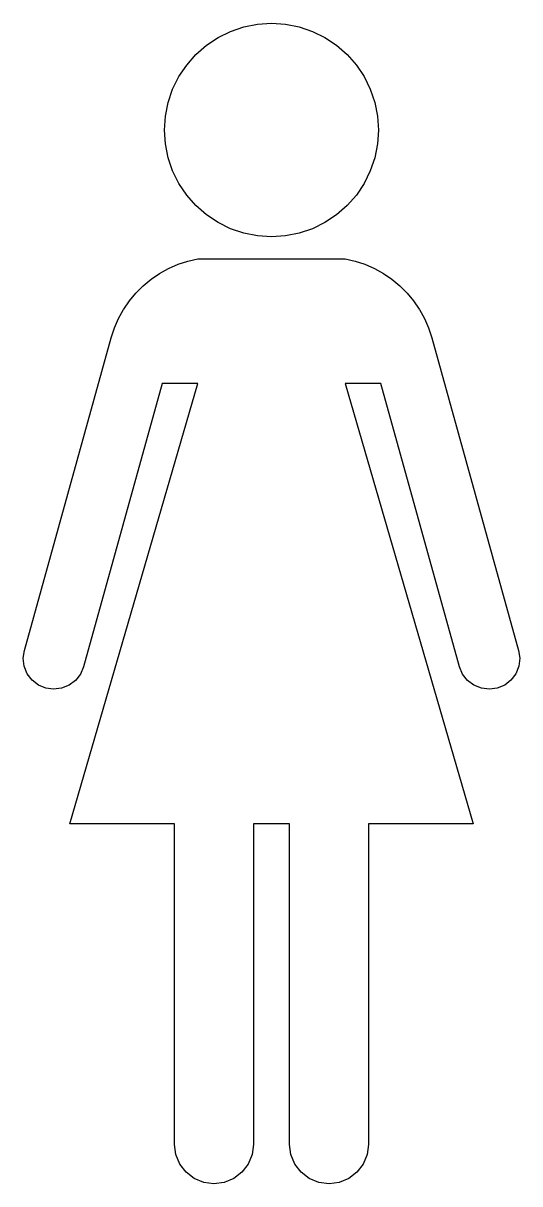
# Model space of a CAD drawing. Header units: metres. Extents: x 0 to 63, y 0 to 148.
import ezdxf

# ---------------------------------------------------------------- set-up
doc = ezdxf.new("R2010")
doc.units = ezdxf.units.M

msp = doc.modelspace()

# ---------------------------------------------------------------- linework, layer by layer
at = {"layer": 'Layer0'}
for points in [[(31.72, 121.13, 0), (29.94, 121.25, 0), (28.18, 121.6, 0), (26.49, 122.17, 0), (24.89, 122.96, 0), (23.4, 123.96, 0), (22.06, 125.13, 0), (20.88, 126.48, 0), (19.89, 127.96, 0), (19.09, 129.57, 0), (18.52, 131.26, 0), (18.17, 133.01, 0), (18.05, 134.8, 0), (18.17, 136.58, 0), (18.52, 138.33, 0), (19.09, 140.03, 0), (19.89, 141.63, 0), (20.88, 143.11, 0), (22.06, 144.46, 0), (23.4, 145.64, 0), (24.89, 146.63, 0), (26.49, 147.42, 0), (28.18, 147.99, 0), (29.94, 148.34, 0), (31.72, 148.46, 0), (33.5, 148.34, 0), (35.26, 147.99, 0), (36.95, 147.42, 0), (38.55, 146.63, 0), (40.04, 145.64, 0), (41.38, 144.46, 0), (42.56, 143.11, 0), (43.55, 141.63, 0), (44.34, 140.03, 0), (44.92, 138.33, 0), (45.27, 136.58, 0), (45.38, 134.8, 0), (45.27, 133.01, 0), (44.92, 131.26, 0), (44.34, 129.57, 0), (43.55, 127.96, 0), (42.56, 126.48, 0), (41.38, 125.13, 0), (40.04, 123.96, 0), (38.55, 122.96, 0), (36.95, 122.17, 0), (35.26, 121.6, 0), (33.5, 121.25, 0), (31.72, 121.13, 0)], [(34.03, 5.04, 0), (34.03, 46.03, 0), (29.41, 46.03, 0), (29.41, 5.04, 0), (29.24, 3.74, 0), (28.73, 2.52, 0), (27.93, 1.48, 0), (26.89, 0.68, 0), (25.67, 0.17, 0), (24.37, 0, 0), (23.06, 0.17, 0), (21.85, 0.68, 0), (20.8, 1.48, 0), (20, 2.52, 0), (19.5, 3.74, 0), (19.33, 5.04, 0), (19.33, 46.03, 0), (17.76, 46.03, 0), (5.95, 46.03, 0), (22.31, 102.39, 0), (17.76, 102.39, 0), (7.7, 66.13, 0), (7.3, 65.19, 0), (6.67, 64.38, 0), (5.85, 63.77, 0), (4.9, 63.39, 0), (3.88, 63.26, 0), (2.87, 63.4, 0), (1.93, 63.8, 0), (1.12, 64.43, 0), (0.51, 65.25, 0), (0.12, 66.2, 0), (0, 67.22, 0), (0.14, 68.23, 0), (11.24, 108.23, 0), (11.65, 109.48, 0), (12.18, 110.69, 0), (12.82, 111.84, 0), (12.85, 111.89, 0), (13.56, 112.93, 0), (14.39, 113.94, 0), (15.32, 114.87, 0), (16.34, 115.71, 0), (17.42, 116.45, 0), (18.57, 117.09, 0), (19.78, 117.62, 0), (21.03, 118.03, 0), (22.31, 118.32, 0), (41.13, 118.32, 0), (42.41, 118.03, 0), (43.66, 117.62, 0), (44.86, 117.09, 0), (46.01, 116.45, 0), (47.1, 115.71, 0), (48.11, 114.87, 0), (49.04, 113.94, 0), (49.88, 112.93, 0), (50.59, 111.89, 0), (50.62, 111.84, 0), (51.26, 110.69, 0), (51.78, 109.48, 0), (52.19, 108.23, 0), (63.29, 68.23, 0), (63.44, 67.22, 0), (63.31, 66.2, 0), (62.93, 65.25, 0), (62.31, 64.43, 0), (61.51, 63.8, 0), (60.57, 63.4, 0), (59.55, 63.26, 0), (58.54, 63.39, 0), (57.59, 63.77, 0), (56.77, 64.38, 0), (56.14, 65.19, 0), (55.74, 66.13, 0), (45.68, 102.39, 0), (41.13, 102.39, 0), (57.48, 46.03, 0), (45.68, 46.03, 0), (44.11, 46.03, 0), (44.11, 5.04, 0), (43.94, 3.74, 0), (43.43, 2.52, 0), (42.63, 1.48, 0), (41.59, 0.68, 0), (40.37, 0.17, 0), (39.07, 0, 0), (37.76, 0.17, 0), (36.55, 0.68, 0), (35.51, 1.48, 0), (34.7, 2.52, 0), (34.2, 3.74, 0), (34.03, 5.04, 0)]]:
    msp.add_polyline3d(points, dxfattribs=at)

doc.saveas('drawing.dxf')
